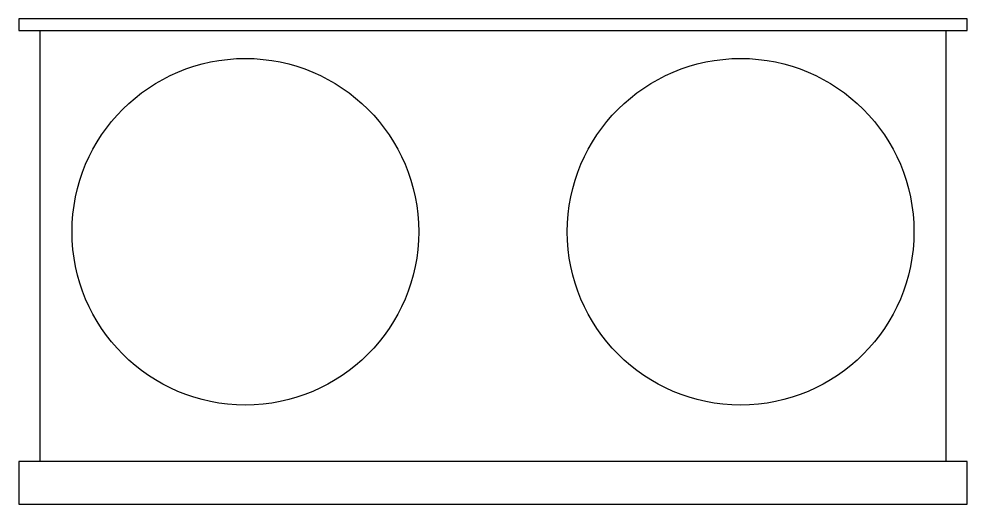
# Model space of a CAD drawing. Header units: millimetres. Extents: x -274 to -6, y 0 to 137.
import ezdxf

# ---------------------------------------------------------------- set-up
doc = ezdxf.new("R2010")
doc.units = ezdxf.units.MM
doc.layers.get('0').update_dxf_attribs({"linetype": 'CONTINUOUS'})

msp = doc.modelspace()

# ---------------------------------------------------------------- linework, layer by layer
for points in [[(-6, 137.16), (-274, 137.16), (-274, 133.9), (-6, 133.9)], [(-268, 133.9), (-12, 133.9), (-12, 12), (-268, 12)], [(-6, 12), (-274, 12), (-274, 0), (-6, 0)]]:
    msp.add_lwpolyline(points, close=True)
for centre in [(-210, 77), (-210, 77), (-70, 77), (-70, 77)]:
    msp.add_circle(centre, 49)

doc.saveas('drawing.dxf')
